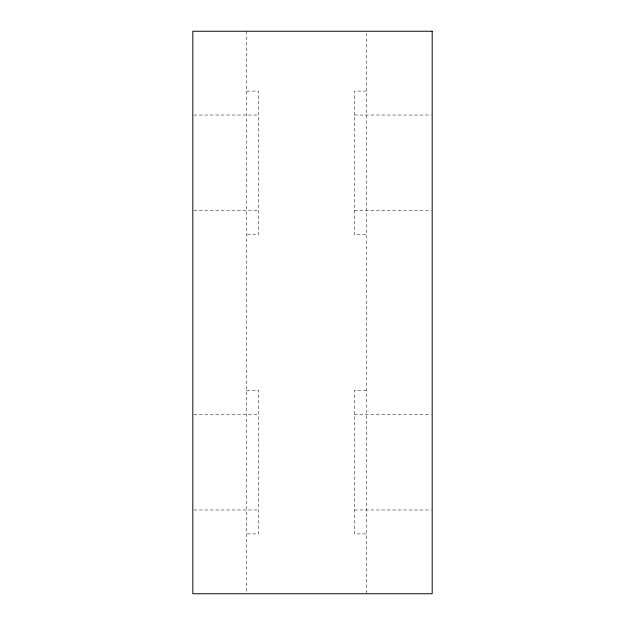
<?xml version="1.0" encoding="UTF-8"?>
<svg xmlns="http://www.w3.org/2000/svg" width="625" height="625" viewBox="0 0 625 625"><rect width="100%" height="100%" fill="white"/><g stroke="black" fill="none" stroke-linecap="round" stroke-linejoin="round"><path stroke-width="0.47" stroke-dasharray="3.12 2.34" d="M246.672 91.094L258.641 91.094L258.641 234.711L246.672 234.711M366.359 91.094L354.391 91.094L354.391 234.711L366.359 234.711M193.789 115.023L258.641 115.023M354.391 115.023L431.211 115.023M193.789 210.773L258.641 210.773M354.391 210.773L431.211 210.773M246.672 390.289L258.641 390.289L258.641 533.906L246.672 533.906M366.359 390.289L354.391 390.289L354.391 533.906L366.359 533.906M193.789 414.227L258.641 414.227M354.391 414.227L431.211 414.227M193.789 509.977L258.641 509.977M354.391 509.977L431.211 509.977M366.359 33.203L366.359 592.773M246.672 31.25L246.672 593.75"/><path stroke-width="0.94" d="M432.18 31.25L192.82 31.25L192.82 593.75L432.18 593.75L432.18 31.25"/></g></svg>
